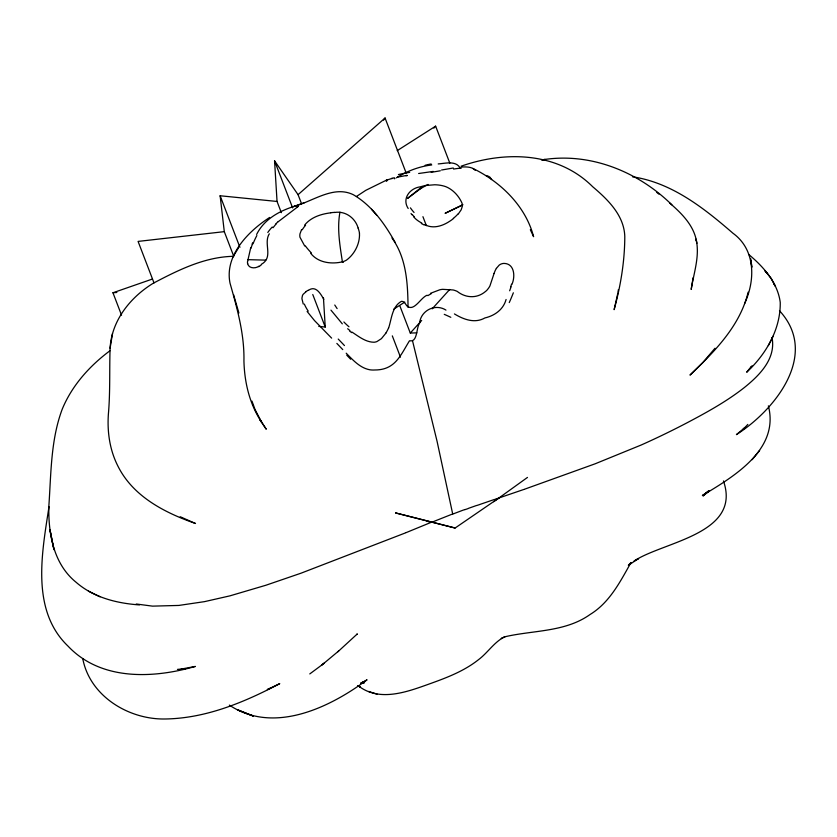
<?xml version="1.0" encoding="UTF-8"?>
<svg xmlns="http://www.w3.org/2000/svg" width="837" height="837" viewBox="0 0 837 837"><rect width="100%" height="100%" fill="white"/><g stroke="black" fill="none" stroke-linecap="round" stroke-linejoin="round"><path stroke-width="1.26" d="M247.543 261.751L250.681 247.919M281.347 212.671L277.047 201.455L220.131 195.764L224.295 231.65L233.764 256.31C204.898 256.76 178.26 270.079 153.265 283.241C130.352 297.229 111.572 320.602 110.086 348.255C109.375 370.163 110.317 392.135 108.391 414.022C107.115 431.997 109.762 450.233 118.048 466.376C133.261 496.665 164.889 512.799 195.513 523.491L180.237 516.753M618.062 291.977L618.397 289.539M339.948 212.169C336.882 228.867 339.989 245.869 342.49 262.42M693.088 277.769L691.195 289.456C693.653 273.542 699.586 257.283 696.457 241.066C693.706 225.205 681.391 213.153 669.726 203.046M112.514 333.544L110.086 348.255M617.832 293.18L614.128 309.659C620.667 285.856 624.737 261.165 624.789 236.463C624.109 215.255 607.84 199.593 592.722 186.756C557.724 151.832 505.119 150.712 461.041 166.228M48.996 506.699C42.08 552.315 30.477 610.142 68.017 646.122C100.806 680.91 152.972 678.608 195.314 666.44L181.116 669.087L185.301 668.742L177.465 669.391M748.142 292.155C740.044 326.064 714.338 351.791 689.991 375.091L702.923 362.452L715.007 348.244M744.585 303.653C755.445 280.175 755.696 249.688 732.94 233.22C703.844 208.015 671.734 182.602 632.469 176.785M511.92 284.36C515.372 276.848 514.682 263.55 504.02 263.414A8.516 8.339 52.8 0 0 499.145 265.162L496.362 268.415M751.155 366.637L746.677 372.256C765.96 354.302 780.701 329.328 780.241 302.345C777.625 282.603 763.574 266.93 748.885 254.584M511.083 286.861L509.649 290.774M493.997 273.511L495.253 270.435A22.683 21.657 86.8 0 1 496.393 268.436M388.63 327.978C391.643 318.981 392.051 306.426 401.436 301.351C404.104 301.017 405.495 303.936 406.761 305.777C413.959 312.515 420.624 297.459 427.173 295.21M252.125 244.048L252.648 242.751M506.082 299.489C503.382 309.502 494.719 315.675 484.905 317.945C474.746 323.72 463.667 319.504 454.428 313.927M269.64 217.453C248.338 231.232 224.347 255.484 230.039 283.209C237.216 308.571 244.467 334.162 243.933 360.82C244.435 382.404 249.593 404.187 261.678 422.319L255.034 409.502L251.979 401.122M269.326 233.795C263.069 243.536 273.94 257.241 261.374 264.304M301.561 229.683L300.023 233.711A27.851 15.202 -10.9 0 0 299.991 237.279L304.689 245.963M768.345 345.618L773.179 336.15M256.635 234.444C263.749 219.922 278.25 211.52 293.065 206.739M705.696 493.548L708.112 491.225L703.111 495.975L709.546 490.618L702.379 495.504C733.463 476.703 779.676 449.793 768.376 405.851M232.602 257.545L238.336 248.108M385.983 333.042L381.41 338.661L376.943 341.559A10.285 9.364 -41.9 0 1 374.055 342.239C365.654 342.197 358.707 336.453 351.979 332.09M750.684 367.725L752.034 365.779M383.576 120.141L385.062 118.007L406.144 172.956M273.019 227.748L276.095 223.918M752.118 459.701L759.63 450.526M458.362 213.906L461.156 209.836L462.275 206.54A17.012 10.693 -17.6 0 0 462.338 205.724A20.245 12.754 -17.1 0 0 462.055 203.255C459 196.161 453.162 189.696 445.933 186.724A44.518 27.862 -28.8 0 0 434.738 184.768L426.023 185.469M304.647 225.101C310.935 217.201 321.136 214 330.793 212.818M433.88 128.092L435.627 126.157L449.825 163.163M399.96 306.133L410.287 333.042L421.67 320.466M432.174 308.843L449.678 289.487M747.839 424.411L743.057 429.433L745.045 427.445L736.424 434.623C775.334 409.774 819.632 354.218 779.498 310.747M356.667 634.53L357.347 633.881L337.897 651.741M278.271 221.679L297.062 207.356M301.508 203.632L298.066 194.665L385.062 118.007M338.692 650.977L322.036 664.881L324.358 663.113L309.784 673.921M421.932 186.839L407.556 198.39L421.597 187.906L420.362 188.702L428.084 184.443M501.802 638.265L501.258 638.568L505.077 636.591C494.259 641.801 487.877 652.734 478.387 659.776C462.903 672.048 444.008 678.713 425.614 685.283C404.397 692.848 378.502 701.427 358.477 685.942M495.232 499.208L498.831 498.046L527.477 477.425M109.898 350.797C89.59 365.915 71.961 385.543 62.241 409.147C50.733 439.812 51.12 473.24 48.891 505.485C48.127 533.2 53.348 563.856 76.104 582.28C93.598 597.545 116.803 603.32 139.455 604.921M346.194 353.193C352.89 359.973 359.868 367.882 369.682 369.755A23.028 17.556 -30.4 0 0 374.725 369.985C395.263 370.059 400.515 355.244 409.439 340.847A38.094 7.889 -69.4 0 1 410.768 340.921C417.6 341.193 416.345 327.246 419.557 323.27C420.76 310.496 435.177 303.224 445.954 310.098M493.631 501.687L499.218 497.869L523.847 489.457M356.416 196.507L365.779 190.334L387.353 179.704M455.119 528.021L395.65 512.945L455.119 528.021L498.831 498.046M306.049 291.726L303.235 294.226A6.497 5.304 -25.2 0 0 302.45 295.576L301.979 297.941A13.015 11.017 -10.2 0 0 301.969 298.84L303.245 304.03M397.219 150.639L435.627 126.157M393.819 309.094L404.794 302.094M258.895 266.197C255.63 268.75 248.631 268.604 247.679 263.665M433.692 521.545L433.754 521.514A5.65 5.043 -4 0 1 434.068 521.346L451.541 514.41A3.63 3.243 -4 0 1 452.325 514.211M396.267 177.852C407.023 171.125 419.107 166.479 431.746 164.952M387.102 179.819L385.92 180.677L386.861 180.97A20.339 1.339 -19.3 0 1 386.642 181.054M430.459 293.327L439.739 289.801A23.154 22.411 44.5 0 1 442.616 289.33L453.12 289.968A22.453 21.678 36.5 0 1 457.169 291.36C465.654 298.118 476.954 298.746 485.439 291.527A13.706 13.664 -66 0 0 487.322 289.748L488.452 288.305A22.955 22.955 0 0 0 489.938 285.888L493.265 275.917A34.736 31 -83.6 0 1 494.071 273.542M308.288 290.418C315.8 284.873 320.697 293.913 323.804 299.353M462.892 204.657L445.096 213.33L462.599 205.044M406.248 532.573L431.097 522.361M405.799 532.771L300.975 573.209L265.842 585.262L229.955 595.85L204.542 601.636L178.856 605.433L152.512 606.134L136.232 603.99M394.332 178.794L394.928 178.522M270.487 688.14L267.327 689.573L279.767 683.63C244.226 702.369 205.599 718.491 164.816 718.993C128.469 719.548 89.779 696.06 82.748 658.593M433.44 521.671L433.263 521.744A26.951 24.053 -4 0 1 431.944 522.267L431.526 522.403M343.421 262.075L342.814 262.316M293.682 206.519L294.77 206.143C313.352 201.068 333.743 185.092 353.34 194.728C371.942 205.536 384.905 224.107 395.221 242.51M292.406 206.99L304.595 202.564M121.553 315.183L112.953 292.762L152.146 279.139M504.648 636.831C533.127 630.135 565.059 632.301 590.054 614.515C609.66 602.546 620.165 581.757 631.004 562.527L628.357 565.299L638.568 558.572L634.08 561.052C662.82 541.717 741.959 534.111 723.45 480.94M294.77 206.143L297.962 205.515M524.276 489.321L595.107 463.813L641.142 445.033A763.229 681.015 -4 0 0 691.184 420.613C709.598 410.81 727.876 400.494 744.313 387.573C758.604 376.043 774.685 360.391 772.457 340.345A37.456 33.428 -4 0 0 771.986 337.614M362.17 682.312L365.518 681.266L360.82 683.306L367.056 679.801C329.485 707.82 273.542 734.572 229.348 705.11M494.458 499.448L479.758 504.491A20.758 18.519 -4 0 1 478.816 504.837L477.948 505.119A20.057 17.891 -4 0 1 476.682 505.496L476.567 505.517A6.298 5.618 -4 0 0 476.253 505.59L468.919 508.185A5.713 5.095 -4 0 0 468.364 508.425A6.236 5.566 -4 0 1 467.757 508.697L467.088 508.938A19.983 17.839 -4 0 1 465.414 509.471L464.933 509.587M391.434 178.407L394.394 177.768M397.596 177.141L407.044 175.351M441.591 170.016L453.288 167.996M542.554 159.794C590.095 152.104 638.066 171.585 671.881 204.845M541.413 159.982L545.044 159.386M433.273 171.418L418.636 173.51M438.211 163.926C445.138 163.456 455.422 160.432 459.869 167.578A62.639 28.176 -7.4 0 1 460.026 167.85M224.295 231.65L138.084 241.412L153.998 282.906M112.953 292.762L116.835 292.469M361.061 682.94L364.482 682.689L361.94 682.866M461.647 167.034C465.152 166.835 468.793 166.772 472.11 168.07C500.275 181.462 525.573 205.839 533.598 236.693L530.323 229.704M334.58 212.483C345.294 210.694 355.244 217.861 358.152 228.093M410.287 333.042L416.816 332.854M247.982 259.658L265.779 260.129M318.771 326.388L325.237 327.037L323.448 297.826M426.525 521.137L431.327 522.414M377.152 694.197L368.667 691.456M424.694 224.546C432.719 229.139 442.271 226.168 449.479 221.397A26.522 14.742 -24.4 0 0 453.57 218.467M88.45 591.163L100.032 596.791M473.01 168.499L475.154 170.246M349.866 330.51L347.648 328.732M656.794 192.395L658.897 194.142M331.64 338.127L314.524 320.602L307.127 311.479M342.312 323.846L330.96 310.129M336.851 343.421L342.751 349.594M310.705 253.308C318.07 262.808 331.452 264.429 342.479 261.814A12.199 8.15 -12.6 0 0 346.497 260.098C354.7 254.082 360.088 243.4 359.45 233.199M413.865 217.128L416.052 219.252A64.554 41.829 -33.1 0 0 421.785 223.05M371.513 209.271L376.66 215.151M767.665 274.002L764.987 270.769L771.264 278.47L775.114 285.992L773.524 282.906M411.888 214.732L411.04 213.529M277.047 201.455L274.557 160.819L298.066 194.665M391.967 238.001C406.51 258.12 407.786 283.429 408.037 307.294M408.194 208.497C401.666 198.662 409.931 188.001 420.509 186.808A31.806 17.943 -24.6 0 1 426.043 185.385M422.926 216.678L426.368 225.655M392.312 335.867L400.484 357.169M274.557 160.819L292.626 207.911M312.766 294.519L325.237 327.037M220.131 195.764L239.926 247.344M491.622 179.568L489.844 177.12A15.913 9.95 -59 0 0 488.975 176.607A20.433 12.764 -66.2 0 0 485.994 175.55M238.89 312.996L233.575 294.666M696.457 241.066L696.028 239.089L696.928 243.285M412.641 341.266L437.071 441.319L452.733 514.138A9.249 8.255 -4 0 0 453.403 513.876L454.146 513.562A26.386 23.541 -4 0 1 454.658 513.353L463.112 510.151A22.17 19.785 -4 0 1 464.933 509.587M750.831 258.842L751.814 267.265L751.061 260.809M414.053 212.462A89.925 53.265 -4.3 0 1 410.423 207.858M414.336 216.825A70.067 44.434 -24.2 0 1 412.222 214.534M424.254 225.007A76.125 48.703 -30.8 0 1 421.335 223.479M458.101 213.853A28.646 16.332 -23.9 0 1 453.351 218.352M425.091 165.318A29.264 2.616 -5.7 0 1 431.149 163.968M387.698 179.85A116.646 10.379 1.5 0 1 392.438 178.469M407.357 175.592A66.709 1.737 -8.1 0 1 405.924 175.76M398.412 174.556A121.198 17.964 -0.6 0 1 409.68 172.359M440.346 170.779A44.926 4.708 -11.8 0 1 431.17 172.286M453.57 169.043A38.931 13.057 -8.2 0 1 461.313 168.091M350.672 359.24A93.273 5.566 47.9 0 1 346.759 355.191M338.221 339.058A101.329 20.067 42.3 0 1 344.457 345.566M308.246 311.144A31.837 20.025 42 0 1 304.344 304.072M305.965 291.6A22.547 20.35 -20.3 0 1 308.215 290.282M337.123 308.602A46.924 2.982 56.3 0 1 334.758 305.024M348.956 326.765A69.032 57.784 59.5 0 1 343.881 321.983M351.707 332.613A77.946 65.317 58.4 0 1 349.573 331.033M388.556 327.947A32.842 32.674 -69.6 0 1 385.909 333M253.015 243.818A63.717 22.944 -82.7 0 1 256.854 235.553M250.912 248.307A69.774 30.31 -86.8 0 1 252.324 244.456M247.637 263.728A13.402 5.095 -65.9 0 1 247.47 261.824M261.259 264.879A20.684 7.209 -59 0 1 258.727 266.7M267.798 232.466A99.833 65.987 45.8 0 1 272.266 227.005M275.959 223.856A78.05 47.772 11.5 0 1 278.125 221.606M298.15 206.362A30.488 2.804 -27.1 0 1 297.459 207.168M297.92 205.536A34.171 2.982 -28.2 0 1 298.171 206.153M302.251 229.767A53.463 30.09 -5.4 0 1 305.557 225.31M305.306 245.848A186.588 96.192 1.4 0 0 307.21 248.286A189.696 100.921 -1.8 0 0 311.49 253.088M358.11 228.103A72.61 42.31 -14.5 0 1 359.481 233.199M330.824 212.724A38.533 22.191 -20 0 1 334.622 212.389M427.853 295.639A34.024 20.025 -11.7 0 1 431.065 293.839M511.543 284.245A75.895 56.518 -71.4 0 1 510.716 286.725M513.353 292.793A87.299 36.2 -70.3 0 1 509.252 302.575M444.259 314.346A61.99 15.6 23.6 0 1 450.819 317.307M253.402 716.127L238.116 710.027L253.402 716.127M360.203 687.01L358.069 685.66L360.203 687.01M266.124 429.036L259.637 419.211L266.124 429.036M53.913 549.564L49.938 529.612L53.913 549.564"/></g></svg>
